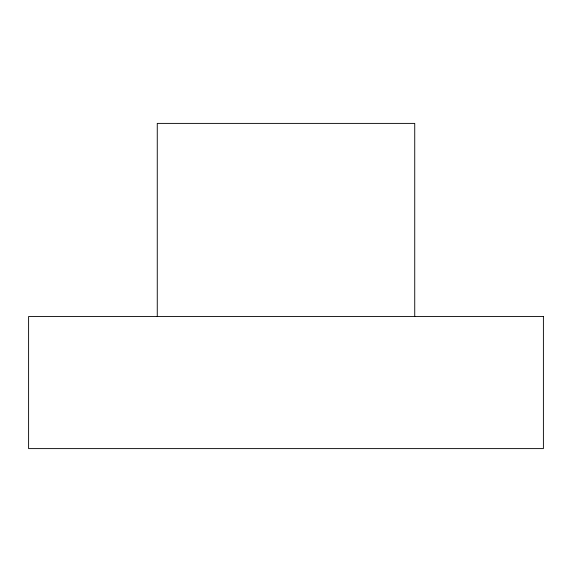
<?xml version="1.0" encoding="UTF-8"?>
<svg xmlns="http://www.w3.org/2000/svg" width="572" height="572" viewBox="0 0 572 572"><rect width="100%" height="100%" fill="white"/><g stroke="black" fill="none" stroke-linecap="round" stroke-linejoin="round"><path stroke-width="0.86" d="M414.736 316.495L414.736 123.395L157.264 123.395L157.264 316.495M543.4 316.495L28.6 316.495L28.6 448.605L543.4 448.605L543.4 316.495"/></g></svg>
